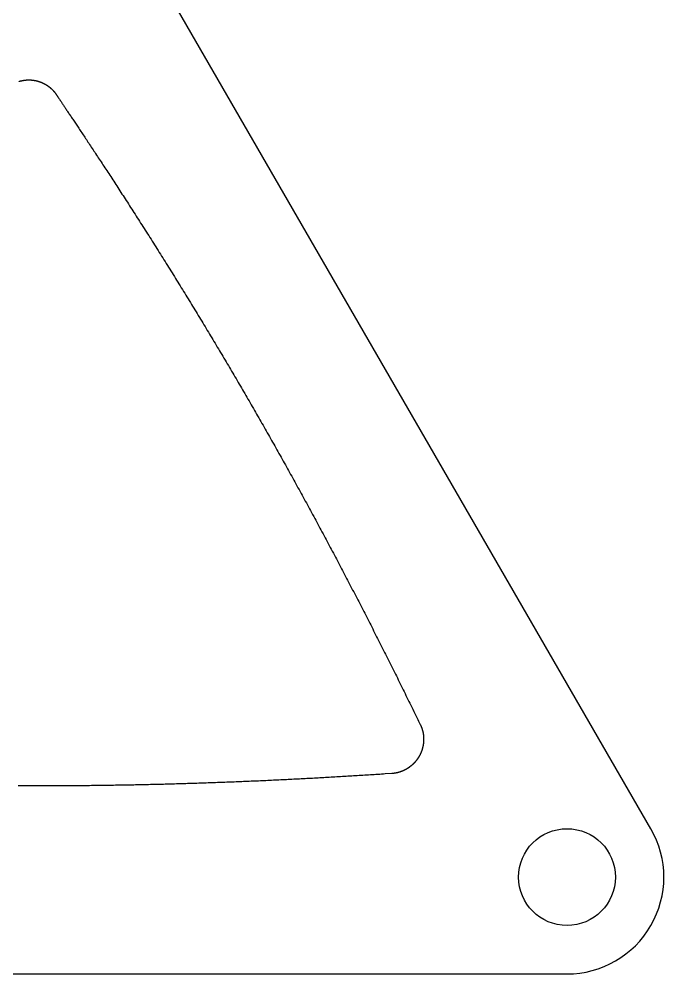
# Model space of a CAD drawing. Extents: x -3 to 136, y 0 to 121.
# Drawn here: x 116.36 to 136.33, y 0 to 29.59 of the extents above; entities that cross this region are included whole.
import ezdxf

# ---------------------------------------------------------------- set-up
doc = ezdxf.new("R2010")
doc.units = 0
doc.layers.get('0').update_dxf_attribs({"linetype": 'CONTINUOUS'})

msp = doc.modelspace()

# ---------------------------------------------------------------- linework, layer by layer
msp.add_lwpolyline([(69.26408, 119.9689, 0.57735027), (64.06792, 119.9689), (-2.59808, 4.5, 0.57735027), (0, 0), (133.332, 0, 0.57735027), (135.93008, 4.5)], format="xyb", close=True)
for points in [[(116.361, 27.6565, 0), (116.365, 27.6579, 0), (116.369, 27.6592, 0), (116.374, 27.6605, 0), (116.378, 27.6617, 0), (116.382, 27.663, 0), (116.387, 27.6642, 0), (116.391, 27.6654, 0), (116.395, 27.6666, 0), (116.4, 27.6678, 0), (116.404, 27.669, 0), (116.409, 27.6701, 0), (116.413, 27.6712, 0), (116.417, 27.6723, 0), (116.422, 27.6734, 0), (116.426, 27.6745, 0), (116.431, 27.6755, 0), (116.435, 27.6765, 0), (116.439, 27.6775, 0), (116.444, 27.6785, 0), (116.448, 27.6795, 0), (116.453, 27.6804, 0), (116.457, 27.6814, 0), (116.461, 27.6823, 0), (116.466, 27.6832, 0), (116.47, 27.684, 0), (116.475, 27.6849, 0), (116.479, 27.6857, 0), (116.484, 27.6865, 0), (116.488, 27.6873, 0), (116.493, 27.6881, 0), (116.497, 27.6888, 0), (116.502, 27.6896, 0), (116.506, 27.6903, 0), (116.511, 27.691, 0), (116.515, 27.6916, 0), (116.52, 27.6923, 0), (116.524, 27.6929, 0), (116.529, 27.6935, 0), (116.533, 27.6941, 0), (116.538, 27.6947, 0), (116.542, 27.6952, 0), (116.546, 27.6958, 0), (116.551, 27.6963, 0), (116.555, 27.6968, 0), (116.56, 27.6973, 0), (116.564, 27.6977, 0), (116.569, 27.6981, 0), (116.573, 27.6986, 0), (116.578, 27.699, 0), (116.583, 27.6993, 0), (116.587, 27.6997, 0), (116.592, 27.7, 0), (116.596, 27.7003, 0), (116.601, 27.7006, 0), (116.605, 27.7009, 0), (116.61, 27.7012, 0), (116.614, 27.7014, 0), (116.619, 27.7016, 0), (116.623, 27.7018, 0), (116.628, 27.702, 0), (116.632, 27.7021, 0), (116.637, 27.7023, 0), (116.641, 27.7024, 0), (116.646, 27.7025, 0), (116.65, 27.7026, 0), (116.655, 27.7026, 0), (116.659, 27.7027, 0), (116.664, 27.7027, 0), (116.668, 27.7027, 0), (116.673, 27.7026, 0), (116.677, 27.7026, 0), (116.682, 27.7025, 0), (116.686, 27.7025, 0), (116.691, 27.7024, 0), (116.695, 27.7022, 0), (116.7, 27.7021, 0), (116.704, 27.7019, 0), (116.709, 27.7018, 0), (116.713, 27.7016, 0), (116.718, 27.7013, 0), (116.722, 27.7011, 0), (116.727, 27.7008, 0), (116.731, 27.7006, 0), (116.736, 27.7003, 0), (116.74, 27.6999, 0), (116.745, 27.6996, 0), (116.749, 27.6992, 0), (116.754, 27.6989, 0), (116.758, 27.6985, 0), (116.763, 27.6981, 0), (116.767, 27.6976, 0), (116.772, 27.6972, 0), (116.776, 27.6967, 0), (116.781, 27.6962, 0), (116.785, 27.6957, 0), (116.79, 27.6951, 0), (116.794, 27.6946, 0), (116.799, 27.694, 0), (116.803, 27.6934, 0), (116.808, 27.6928, 0), (116.812, 27.6922, 0), (116.817, 27.6915, 0), (116.821, 27.6908, 0), (116.826, 27.6901, 0), (116.83, 27.6894, 0), (116.835, 27.6887, 0), (116.839, 27.6879, 0), (116.844, 27.6872, 0), (116.848, 27.6864, 0), (116.853, 27.6855, 0), (116.857, 27.6847, 0), (116.861, 27.6839, 0), (116.866, 27.683, 0), (116.87, 27.6821, 0), (116.875, 27.6812, 0), (116.879, 27.6803, 0), (116.884, 27.6793, 0), (116.888, 27.6783, 0), (116.892, 27.6773, 0), (116.897, 27.6763, 0), (116.901, 27.6753, 0), (116.906, 27.6743, 0), (116.91, 27.6732, 0), (116.915, 27.6721, 0), (116.919, 27.671, 0), (116.923, 27.6699, 0), (116.928, 27.6687, 0), (116.932, 27.6676, 0), (116.936, 27.6664, 0), (116.941, 27.6652, 0), (116.945, 27.664, 0), (116.95, 27.6627, 0), (116.954, 27.6615, 0), (116.958, 27.6602, 0), (116.963, 27.6589, 0), (116.967, 27.6576, 0), (116.971, 27.6562, 0), (116.975, 27.6549, 0), (116.98, 27.6535, 0), (116.984, 27.6521, 0), (116.988, 27.6507, 0), (116.993, 27.6493, 0), (116.997, 27.6478, 0), (117.001, 27.6464, 0), (117.006, 27.6449, 0), (117.01, 27.6434, 0), (117.014, 27.6419, 0), (117.018, 27.6403, 0), (117.023, 27.6388, 0), (117.027, 27.6372, 0), (117.031, 27.6356, 0), (117.035, 27.634, 0), (117.039, 27.6323, 0), (117.044, 27.6307, 0), (117.048, 27.629, 0), (117.052, 27.6273, 0), (117.056, 27.6256, 0), (117.06, 27.6239, 0), (117.064, 27.6221, 0), (117.069, 27.6204, 0), (117.073, 27.6186, 0), (117.077, 27.6168, 0), (117.081, 27.615, 0), (117.085, 27.6132, 0), (117.089, 27.6113, 0), (117.093, 27.6094, 0), (117.098, 27.6075, 0), (117.102, 27.6056, 0), (117.106, 27.6037, 0), (117.11, 27.6018, 0), (117.114, 27.5998, 0), (117.118, 27.5978, 0), (117.122, 27.5958, 0), (117.126, 27.5938, 0), (117.13, 27.5918, 0), (117.134, 27.5897, 0), (117.138, 27.5876, 0), (117.142, 27.5856, 0), (117.146, 27.5834, 0), (117.15, 27.5813, 0), (117.154, 27.5792, 0), (117.158, 27.577, 0), (117.162, 27.5748, 0), (117.166, 27.5726, 0), (117.17, 27.5704, 0), (117.174, 27.5682, 0), (117.178, 27.566, 0), (117.182, 27.5637, 0), (117.186, 27.5614, 0), (117.189, 27.5591, 0), (117.193, 27.5568, 0), (117.197, 27.5544, 0), (117.201, 27.5521, 0), (117.205, 27.5497, 0), (117.209, 27.5473, 0), (117.213, 27.5449, 0), (117.216, 27.5425, 0), (117.22, 27.5401, 0), (117.224, 27.5376, 0), (117.228, 27.5351, 0), (117.232, 27.5326, 0), (117.235, 27.5301, 0), (117.239, 27.5276, 0), (117.243, 27.5251, 0), (117.247, 27.5225, 0), (117.25, 27.5199, 0), (117.254, 27.5173, 0), (117.258, 27.5147, 0), (117.261, 27.5121, 0), (117.265, 27.5094, 0), (117.269, 27.5068, 0), (117.272, 27.5041, 0), (117.276, 27.5014, 0), (117.28, 27.4987, 0), (117.283, 27.496, 0), (117.287, 27.4932, 0), (117.29, 27.4905, 0), (117.294, 27.4877, 0), (117.298, 27.4849, 0), (117.301, 27.4821, 0), (117.305, 27.4793, 0), (117.308, 27.4764, 0), (117.312, 27.4736, 0), (117.315, 27.4707, 0), (117.319, 27.4679, 0), (117.322, 27.465, 0), (117.326, 27.462, 0), (117.329, 27.4591, 0), (117.333, 27.4562, 0), (117.336, 27.4532, 0), (117.339, 27.4503, 0), (117.343, 27.4473, 0), (117.346, 27.4443, 0), (117.349, 27.4413, 0), (117.353, 27.4382, 0), (117.356, 27.4352, 0), (117.359, 27.4321, 0), (117.363, 27.429, 0), (117.366, 27.426, 0), (117.369, 27.4229, 0), (117.373, 27.4197, 0), (117.376, 27.4166, 0), (117.379, 27.4135, 0), (117.382, 27.4103, 0), (117.386, 27.4071, 0), (117.389, 27.4039, 0), (117.392, 27.4007, 0), (117.395, 27.3975, 0), (117.398, 27.3943, 0), (117.401, 27.391, 0), (117.404, 27.3878, 0), (117.408, 27.3845, 0), (117.411, 27.3812, 0), (117.414, 27.3779, 0), (117.417, 27.3746, 0), (117.42, 27.3712, 0), (117.423, 27.3679, 0), (117.426, 27.3645, 0), (117.429, 27.3612, 0), (117.432, 27.3578, 0), (117.435, 27.3544, 0), (117.438, 27.351, 0), (117.441, 27.3475, 0), (117.444, 27.3441, 0), (117.447, 27.3406, 0), (117.449, 27.3372, 0), (117.452, 27.3337, 0), (117.455, 27.3302, 0), (117.458, 27.3267, 0), (117.461, 27.3232, 0), (117.464, 27.3196, 0), (117.466, 27.3161, 0), (117.469, 27.3125, 0), (117.472, 27.309, 0), (117.475, 27.3054, 0), (117.477, 27.3018, 0), (117.48, 27.2982, 0), (117.483, 27.2945, 0), (117.486, 27.2909, 0), (117.488, 27.2872, 0), (117.491, 27.2836, 0), (117.493, 27.2799, 0), (117.496, 27.2762, 0), (117.499, 27.2725, 0), (117.501, 27.2688, 0), (117.504, 27.2651, 0), (117.506, 27.2613, 0), (117.509, 27.2576, 0), (117.511, 27.2538, 0), (117.514, 27.25, 0), (117.516, 27.2463, 0), (117.519, 27.2425, 0)], [(117.519, 27.2425, 0), (117.522, 27.2374, 0), (117.526, 27.2318, 0), (117.53, 27.2255, 0), (117.534, 27.2187, 0), (117.539, 27.2112, 0), (117.545, 27.2031, 0), (117.551, 27.1944, 0), (117.557, 27.1852, 0), (117.563, 27.1753, 0), (117.57, 27.1648, 0), (117.578, 27.1538, 0), (117.585, 27.1422, 0), (117.594, 27.1299, 0), (117.602, 27.1172, 0), (117.611, 27.1038, 0), (117.62, 27.0899, 0), (117.63, 27.0754, 0), (117.64, 27.0603, 0), (117.651, 27.0447, 0), (117.661, 27.0285, 0), (117.673, 27.0117, 0), (117.684, 26.9944, 0), (117.696, 26.9766, 0), (117.709, 26.9582, 0), (117.721, 26.9393, 0), (117.734, 26.9198, 0), (117.748, 26.8998, 0), (117.761, 26.8793, 0), (117.776, 26.8583, 0), (117.79, 26.8367, 0), (117.805, 26.8146, 0), (117.82, 26.7919, 0), (117.835, 26.7688, 0), (117.851, 26.7452, 0), (117.867, 26.721, 0), (117.884, 26.6963, 0), (117.901, 26.6712, 0), (117.918, 26.6455, 0), (117.935, 26.6194, 0), (117.953, 26.5927, 0), (117.971, 26.5656, 0), (117.99, 26.5379, 0), (118.009, 26.5098, 0), (118.028, 26.4812, 0), (118.047, 26.4522, 0), (118.067, 26.4226, 0), (118.087, 26.3926, 0), (118.107, 26.3622, 0), (118.128, 26.3312, 0), (118.149, 26.2998, 0), (118.17, 26.268, 0), (118.191, 26.2357, 0), (118.213, 26.2029, 0), (118.235, 26.1697, 0), (118.258, 26.1361, 0), (118.28, 26.102, 0), (118.303, 26.0675, 0), (118.326, 26.0326, 0), (118.35, 25.9972, 0), (118.374, 25.9614, 0), (118.398, 25.9252, 0), (118.422, 25.8885, 0), (118.446, 25.8514, 0), (118.471, 25.814, 0), (118.496, 25.7761, 0), (118.522, 25.7378, 0), (118.547, 25.6991, 0), (118.573, 25.66, 0), (118.599, 25.6205, 0), (118.625, 25.5806, 0), (118.652, 25.5403, 0), (118.679, 25.4996, 0), (118.706, 25.4586, 0), (118.733, 25.4171, 0), (118.761, 25.3753, 0), (118.788, 25.3332, 0), (118.816, 25.2906, 0), (118.845, 25.2477, 0), (118.873, 25.2044, 0), (118.902, 25.1607, 0), (118.931, 25.1167, 0), (118.96, 25.0724, 0), (118.989, 25.0277, 0), (119.018, 24.9826, 0), (119.048, 24.9372, 0), (119.078, 24.8915, 0), (119.108, 24.8454, 0), (119.138, 24.799, 0), (119.169, 24.7522, 0), (119.2, 24.7051, 0), (119.231, 24.6577, 0), (119.262, 24.61, 0), (119.293, 24.562, 0), (119.324, 24.5136, 0), (119.356, 24.4649, 0), (119.388, 24.416, 0), (119.42, 24.3667, 0), (119.452, 24.3171, 0), (119.484, 24.2672, 0), (119.517, 24.217, 0), (119.549, 24.1666, 0), (119.582, 24.1158, 0), (119.615, 24.0648, 0), (119.648, 24.0134, 0), (119.682, 23.9618, 0), (119.715, 23.9099, 0), (119.749, 23.8578, 0), (119.782, 23.8054, 0), (119.816, 23.7527, 0), (119.85, 23.6997, 0), (119.885, 23.6465, 0), (119.919, 23.593, 0), (119.953, 23.5393, 0), (119.988, 23.4853, 0), (120.023, 23.4311, 0), (120.057, 23.3767, 0), (120.092, 23.322, 0), (120.127, 23.267, 0), (120.163, 23.2119, 0), (120.198, 23.1565, 0), (120.233, 23.1008, 0), (120.269, 23.045, 0), (120.305, 22.9889, 0), (120.34, 22.9326, 0), (120.376, 22.8762, 0), (120.412, 22.8194, 0), (120.448, 22.7625, 0), (120.484, 22.7054, 0), (120.521, 22.6481, 0), (120.557, 22.5906, 0), (120.593, 22.5329, 0), (120.63, 22.4751, 0), (120.666, 22.4173, 0), (120.702, 22.3596, 0), (120.739, 22.3018, 0), (120.775, 22.2441, 0), (120.811, 22.1864, 0), (120.847, 22.1287, 0), (120.883, 22.071, 0), (120.92, 22.0134, 0), (120.956, 21.9557, 0), (120.992, 21.8981, 0), (121.028, 21.8405, 0), (121.063, 21.7828, 0), (121.099, 21.7252, 0), (121.135, 21.6676, 0), (121.171, 21.61, 0), (121.207, 21.5525, 0), (121.242, 21.4949, 0), (121.278, 21.4373, 0), (121.314, 21.3798, 0), (121.349, 21.3222, 0), (121.385, 21.2647, 0), (121.42, 21.2072, 0), (121.456, 21.1496, 0), (121.491, 21.0921, 0), (121.526, 21.0346, 0), (121.562, 20.9771, 0), (121.597, 20.9196, 0), (121.632, 20.8621, 0), (121.667, 20.8046, 0), (121.703, 20.7471, 0), (121.738, 20.6896, 0), (121.773, 20.6322, 0), (121.808, 20.5747, 0), (121.843, 20.5172, 0), (121.878, 20.4597, 0), (121.913, 20.4022, 0), (121.948, 20.3448, 0), (121.983, 20.2873, 0), (122.018, 20.2298, 0), (122.052, 20.1724, 0), (122.087, 20.1149, 0), (122.122, 20.0574, 0), (122.157, 19.9999, 0), (122.191, 19.9425, 0), (122.226, 19.885, 0), (122.26, 19.8275, 0), (122.295, 19.77, 0), (122.33, 19.7125, 0), (122.364, 19.655, 0), (122.398, 19.5975, 0), (122.433, 19.54, 0), (122.467, 19.4825, 0), (122.502, 19.425, 0), (122.536, 19.3675, 0), (122.57, 19.31, 0), (122.605, 19.2525, 0), (122.639, 19.1949, 0), (122.673, 19.1374, 0), (122.707, 19.0798, 0), (122.741, 19.0223, 0), (122.775, 18.9647, 0), (122.809, 18.9071, 0), (122.843, 18.8495, 0), (122.877, 18.7919, 0), (122.911, 18.7343, 0), (122.945, 18.6767, 0), (122.979, 18.6191, 0), (123.013, 18.5614, 0), (123.047, 18.5038, 0), (123.081, 18.4461, 0), (123.115, 18.3884, 0), (123.148, 18.3308, 0), (123.182, 18.2731, 0), (123.216, 18.2153, 0), (123.249, 18.1576, 0), (123.283, 18.0999, 0), (123.317, 18.0421, 0), (123.35, 17.9843, 0), (123.384, 17.9265, 0), (123.417, 17.8687, 0), (123.451, 17.8109, 0), (123.484, 17.753, 0), (123.518, 17.6952, 0), (123.551, 17.6373, 0), (123.585, 17.5794, 0), (123.618, 17.5215, 0), (123.652, 17.4636, 0), (123.685, 17.4056, 0), (123.718, 17.3476, 0), (123.751, 17.2896, 0), (123.785, 17.2316, 0), (123.818, 17.1736, 0), (123.851, 17.1155, 0), (123.884, 17.0574, 0), (123.917, 16.9993, 0), (123.951, 16.9412, 0), (123.984, 16.8831, 0), (124.017, 16.8249, 0), (124.05, 16.7667, 0), (124.083, 16.7085, 0), (124.116, 16.6502, 0), (124.149, 16.592, 0), (124.182, 16.5337, 0), (124.215, 16.4753, 0), (124.248, 16.417, 0), (124.281, 16.3586, 0), (124.314, 16.3002, 0), (124.346, 16.2418, 0), (124.379, 16.1833, 0), (124.412, 16.1248, 0), (124.445, 16.0663, 0), (124.478, 16.0078, 0), (124.511, 15.9492, 0), (124.543, 15.8906, 0), (124.576, 15.832, 0), (124.609, 15.7733, 0), (124.641, 15.7146, 0), (124.674, 15.6559, 0), (124.707, 15.5971, 0), (124.739, 15.5383, 0), (124.772, 15.4795, 0), (124.805, 15.4206, 0), (124.837, 15.3617, 0), (124.87, 15.3028, 0), (124.902, 15.2439, 0), (124.935, 15.1849, 0), (124.967, 15.1258, 0), (125, 15.0668, 0), (125.032, 15.0077, 0), (125.065, 14.9485, 0), (125.097, 14.8893, 0), (125.13, 14.8301, 0), (125.162, 14.7709, 0), (125.195, 14.7116, 0), (125.227, 14.6523, 0), (125.259, 14.5929, 0), (125.292, 14.5335, 0), (125.324, 14.474, 0), (125.356, 14.4146, 0), (125.389, 14.355, 0), (125.421, 14.2955, 0), (125.453, 14.2358, 0), (125.486, 14.1762, 0), (125.518, 14.1165, 0), (125.55, 14.0568, 0), (125.582, 13.997, 0), (125.615, 13.9372, 0), (125.647, 13.8773, 0), (125.679, 13.8174, 0), (125.711, 13.7574, 0), (125.743, 13.6974, 0), (125.775, 13.6374, 0), (125.808, 13.5773, 0), (125.84, 13.5173, 0), (125.872, 13.4572, 0), (125.904, 13.3972, 0), (125.936, 13.3371, 0), (125.968, 13.2771, 0), (126, 13.217, 0), (126.032, 13.157, 0), (126.063, 13.097, 0), (126.095, 13.037, 0), (126.127, 12.9769, 0), (126.159, 12.9169, 0), (126.191, 12.8569, 0), (126.222, 12.7969, 0), (126.254, 12.7369, 0), (126.285, 12.6768, 0), (126.317, 12.6168, 0), (126.349, 12.5568, 0), (126.38, 12.4968, 0), (126.412, 12.4367, 0), (126.443, 12.3767, 0), (126.474, 12.3166, 0), (126.506, 12.2566, 0), (126.537, 12.1965, 0), (126.568, 12.1365, 0), (126.6, 12.0764, 0), (126.631, 12.0163, 0), (126.662, 11.9562, 0), (126.693, 11.8961, 0), (126.725, 11.836, 0), (126.756, 11.7759, 0), (126.787, 11.7157, 0), (126.818, 11.6556, 0), (126.849, 11.5954, 0), (126.88, 11.5352, 0), (126.911, 11.475, 0), (126.942, 11.4148, 0), (126.973, 11.3546, 0), (127.004, 11.2944, 0), (127.035, 11.2341, 0), (127.066, 11.1738, 0), (127.097, 11.1135, 0), (127.128, 11.0532, 0), (127.159, 10.9929, 0), (127.19, 10.9325, 0), (127.22, 10.8722, 0), (127.251, 10.8118, 0), (127.282, 10.7513, 0), (127.313, 10.6909, 0), (127.343, 10.6304, 0), (127.374, 10.5699, 0), (127.405, 10.5094, 0), (127.436, 10.4489, 0), (127.466, 10.3883, 0), (127.497, 10.3277, 0), (127.527, 10.2671, 0), (127.558, 10.2064, 0), (127.589, 10.1457, 0), (127.619, 10.085, 0), (127.65, 10.0243, 0), (127.68, 9.9635, 0), (127.711, 9.90269, 0), (127.742, 9.84184, 0), (127.772, 9.78097, 0), (127.803, 9.72006, 0), (127.833, 9.65912, 0), (127.864, 9.59814, 0), (127.894, 9.53712, 0), (127.925, 9.47607, 0), (127.955, 9.41498, 0), (127.985, 9.35385, 0), (128.016, 9.29269, 0), (128.046, 9.23148, 0), (128.077, 9.17023, 0), (128.107, 9.10899, 0), (128.137, 9.04806, 0), (128.167, 8.98746, 0), (128.197, 8.92714, 0), (128.227, 8.86701, 0), (128.257, 8.80701, 0), (128.286, 8.74706, 0), (128.316, 8.68711, 0), (128.345, 8.62708, 0), (128.375, 8.5669, 0), (128.405, 8.5065, 0), (128.435, 8.44581, 0), (128.465, 8.38476, 0), (128.495, 8.32329, 0), (128.525, 8.26132, 0), (128.556, 8.19878, 0), (128.587, 8.13561, 0), (128.618, 8.07173, 0), (128.65, 8.00708, 0), (128.682, 7.9417, 0), (128.711, 7.88149, 0), (128.736, 7.82977, 0), (128.757, 7.78645, 0), (128.774, 7.75144, 0), (128.788, 7.72468, 0)], [(128.788, 7.72468, 0), (128.79, 7.72052, 0), (128.792, 7.71635, 0), (128.794, 7.71218, 0), (128.795, 7.70799, 0), (128.797, 7.7038, 0), (128.799, 7.6996, 0), (128.801, 7.69538, 0), (128.803, 7.69117, 0), (128.805, 7.68694, 0), (128.807, 7.6827, 0), (128.809, 7.67846, 0), (128.811, 7.67421, 0), (128.812, 7.66995, 0), (128.814, 7.66568, 0), (128.816, 7.6614, 0), (128.818, 7.65712, 0), (128.819, 7.65283, 0), (128.821, 7.64853, 0), (128.823, 7.64423, 0), (128.824, 7.63991, 0), (128.826, 7.63559, 0), (128.828, 7.63126, 0), (128.829, 7.62693, 0), (128.831, 7.62258, 0), (128.832, 7.61823, 0), (128.834, 7.61388, 0), (128.835, 7.60951, 0), (128.837, 7.60514, 0), (128.838, 7.60076, 0), (128.84, 7.59638, 0), (128.841, 7.59199, 0), (128.843, 7.58759, 0), (128.844, 7.58318, 0), (128.845, 7.57877, 0), (128.847, 7.57436, 0), (128.848, 7.56993, 0), (128.849, 7.5655, 0), (128.851, 7.56107, 0), (128.852, 7.55662, 0), (128.853, 7.55217, 0), (128.854, 7.54772, 0), (128.856, 7.54326, 0), (128.857, 7.53879, 0), (128.858, 7.53432, 0), (128.859, 7.52984, 0), (128.86, 7.52536, 0), (128.862, 7.52087, 0), (128.863, 7.51638, 0), (128.864, 7.51188, 0), (128.865, 7.50738, 0), (128.866, 7.50288, 0), (128.867, 7.49837, 0), (128.868, 7.49386, 0), (128.869, 7.48934, 0), (128.87, 7.48482, 0), (128.871, 7.48029, 0), (128.872, 7.47576, 0), (128.872, 7.47123, 0), (128.873, 7.46669, 0), (128.874, 7.46215, 0), (128.875, 7.4576, 0), (128.876, 7.45306, 0), (128.877, 7.4485, 0), (128.877, 7.44395, 0), (128.878, 7.43939, 0), (128.879, 7.43483, 0), (128.88, 7.43026, 0), (128.88, 7.42569, 0), (128.881, 7.42112, 0), (128.882, 7.41655, 0), (128.882, 7.41197, 0), (128.883, 7.40739, 0), (128.884, 7.40281, 0), (128.884, 7.39822, 0), (128.885, 7.39364, 0), (128.885, 7.38905, 0), (128.886, 7.38445, 0), (128.886, 7.37986, 0), (128.887, 7.37526, 0), (128.887, 7.37066, 0), (128.888, 7.36606, 0), (128.888, 7.36145, 0), (128.888, 7.35685, 0), (128.889, 7.35224, 0), (128.889, 7.34763, 0), (128.889, 7.34301, 0), (128.89, 7.3384, 0), (128.89, 7.33378, 0), (128.89, 7.32917, 0), (128.89, 7.32455, 0), (128.891, 7.31993, 0), (128.891, 7.31531, 0), (128.891, 7.31069, 0), (128.891, 7.30607, 0), (128.891, 7.30144, 0), (128.892, 7.29682, 0), (128.892, 7.2922, 0), (128.892, 7.28758, 0), (128.892, 7.28297, 0), (128.892, 7.27835, 0), (128.892, 7.27373, 0), (128.892, 7.26911, 0), (128.892, 7.26449, 0), (128.892, 7.25988, 0), (128.892, 7.25526, 0), (128.892, 7.25065, 0), (128.892, 7.24603, 0), (128.891, 7.24142, 0), (128.891, 7.23681, 0), (128.891, 7.2322, 0), (128.891, 7.22759, 0), (128.891, 7.22298, 0), (128.891, 7.21837, 0), (128.89, 7.21377, 0), (128.89, 7.20917, 0), (128.89, 7.20456, 0), (128.89, 7.19996, 0), (128.889, 7.19536, 0), (128.889, 7.19077, 0), (128.888, 7.18617, 0), (128.888, 7.18158, 0), (128.888, 7.17699, 0), (128.887, 7.1724, 0), (128.887, 7.16781, 0), (128.886, 7.16322, 0), (128.886, 7.15864, 0), (128.885, 7.15406, 0), (128.885, 7.14948, 0), (128.884, 7.1449, 0), (128.884, 7.14033, 0), (128.883, 7.13576, 0), (128.883, 7.13119, 0), (128.882, 7.12662, 0), (128.881, 7.12206, 0), (128.881, 7.1175, 0), (128.88, 7.11294, 0), (128.879, 7.10839, 0), (128.879, 7.10383, 0), (128.878, 7.09929, 0), (128.877, 7.09474, 0), (128.876, 7.0902, 0), (128.876, 7.08566, 0), (128.875, 7.08112, 0), (128.874, 7.07659, 0), (128.873, 7.07206, 0), (128.872, 7.06754, 0), (128.871, 7.06301, 0), (128.87, 7.05849, 0), (128.869, 7.05398, 0), (128.869, 7.04947, 0), (128.868, 7.04496, 0), (128.867, 7.04046, 0), (128.866, 7.03596, 0), (128.865, 7.03147, 0), (128.863, 7.02698, 0), (128.862, 7.02249, 0), (128.861, 7.01801, 0), (128.86, 7.01353, 0), (128.859, 7.00905, 0), (128.858, 7.00459, 0), (128.857, 7.00012, 0), (128.856, 6.99566, 0), (128.854, 6.9912, 0), (128.853, 6.98675, 0), (128.852, 6.98231, 0), (128.851, 6.97787, 0), (128.849, 6.97343, 0), (128.848, 6.969, 0), (128.847, 6.96457, 0), (128.845, 6.96015, 0), (128.844, 6.95574, 0), (128.843, 6.95133, 0), (128.841, 6.94692, 0), (128.84, 6.94252, 0), (128.838, 6.93813, 0), (128.837, 6.93374, 0), (128.835, 6.92935, 0), (128.834, 6.92498, 0), (128.832, 6.9206, 0), (128.831, 6.91624, 0), (128.829, 6.91188, 0), (128.828, 6.90753, 0), (128.826, 6.90318, 0), (128.825, 6.89884, 0), (128.823, 6.89451, 0), (128.821, 6.89019, 0), (128.82, 6.88588, 0), (128.818, 6.88157, 0), (128.816, 6.87727, 0), (128.815, 6.87298, 0), (128.813, 6.8687, 0), (128.811, 6.86442, 0), (128.809, 6.86016, 0), (128.808, 6.8559, 0), (128.806, 6.85165, 0), (128.804, 6.84741, 0), (128.802, 6.84318, 0), (128.8, 6.83895, 0), (128.798, 6.83474, 0), (128.796, 6.83053, 0), (128.795, 6.82633, 0), (128.793, 6.82214, 0), (128.791, 6.81796, 0), (128.789, 6.81379, 0), (128.787, 6.80962, 0), (128.785, 6.80547, 0), (128.783, 6.80132, 0), (128.781, 6.79718, 0), (128.779, 6.79306, 0), (128.776, 6.78894, 0), (128.774, 6.78483, 0), (128.772, 6.78073, 0), (128.77, 6.77664, 0), (128.768, 6.77256, 0), (128.766, 6.76848, 0), (128.764, 6.76442, 0), (128.761, 6.76037, 0), (128.759, 6.75633, 0), (128.757, 6.75229, 0), (128.755, 6.74827, 0), (128.753, 6.74425, 0), (128.75, 6.74025, 0), (128.748, 6.73626, 0), (128.746, 6.73227, 0), (128.743, 6.7283, 0), (128.741, 6.72433, 0), (128.739, 6.72038, 0), (128.736, 6.71643, 0), (128.734, 6.7125, 0), (128.731, 6.70858, 0), (128.729, 6.70466, 0), (128.726, 6.70076, 0), (128.724, 6.69687, 0), (128.722, 6.69299, 0), (128.719, 6.68911, 0), (128.716, 6.68525, 0), (128.714, 6.6814, 0), (128.711, 6.67756, 0), (128.709, 6.67374, 0), (128.706, 6.66992, 0), (128.704, 6.66611, 0), (128.701, 6.66232, 0), (128.698, 6.65853, 0), (128.696, 6.65476, 0), (128.693, 6.651, 0), (128.69, 6.64725, 0), (128.688, 6.64351, 0), (128.685, 6.63978, 0), (128.682, 6.63606, 0), (128.679, 6.63235, 0), (128.677, 6.62866, 0), (128.674, 6.62498, 0), (128.671, 6.62131, 0), (128.668, 6.61765, 0), (128.665, 6.614, 0), (128.663, 6.61036, 0), (128.66, 6.60674, 0), (128.657, 6.60313, 0), (128.654, 6.59953, 0), (128.651, 6.59594, 0), (128.648, 6.59236, 0), (128.645, 6.5888, 0), (128.642, 6.58525, 0), (128.639, 6.58171, 0), (128.636, 6.57818, 0), (128.633, 6.57467, 0), (128.63, 6.57117, 0), (128.627, 6.56768, 0), (128.624, 6.5642, 0), (128.621, 6.56073, 0), (128.618, 6.55728, 0), (128.615, 6.55384, 0), (128.612, 6.55042, 0), (128.609, 6.54701, 0), (128.606, 6.54361, 0), (128.602, 6.54023, 0), (128.599, 6.53686, 0), (128.596, 6.53351, 0), (128.593, 6.53017, 0), (128.59, 6.52684, 0), (128.586, 6.52353, 0), (128.583, 6.52023, 0), (128.58, 6.51695, 0), (128.577, 6.51368, 0), (128.573, 6.51043, 0), (128.57, 6.50719, 0), (128.567, 6.50397, 0), (128.563, 6.50076, 0), (128.56, 6.49757, 0), (128.557, 6.49439, 0), (128.553, 6.49122, 0), (128.55, 6.48807, 0), (128.547, 6.48494, 0), (128.543, 6.48182, 0), (128.54, 6.47871, 0), (128.536, 6.47562, 0), (128.533, 6.47255, 0), (128.53, 6.46949, 0), (128.526, 6.46644, 0), (128.523, 6.46341, 0), (128.519, 6.4604, 0), (128.516, 6.4574, 0), (128.512, 6.45442, 0), (128.509, 6.45145, 0), (128.505, 6.4485, 0), (128.502, 6.44556, 0), (128.498, 6.44264, 0), (128.494, 6.43973, 0), (128.491, 6.43684, 0), (128.487, 6.43397, 0), (128.484, 6.43111, 0), (128.48, 6.42826, 0), (128.476, 6.42544, 0), (128.473, 6.42262, 0), (128.469, 6.41983, 0), (128.465, 6.41705, 0), (128.462, 6.41428, 0), (128.458, 6.41154, 0), (128.454, 6.4088, 0), (128.45, 6.40609, 0), (128.447, 6.40339, 0), (128.443, 6.4007, 0), (128.439, 6.39804, 0), (128.435, 6.39538, 0), (128.432, 6.39275, 0), (128.428, 6.39013, 0), (128.424, 6.38753, 0), (128.42, 6.38494, 0), (128.416, 6.38237, 0), (128.413, 6.37982, 0), (128.409, 6.37729, 0), (128.405, 6.37477, 0), (128.401, 6.37226, 0), (128.397, 6.36978, 0), (128.393, 6.36731, 0), (128.389, 6.36485, 0), (128.385, 6.36242, 0), (128.382, 6.36, 0), (128.378, 6.3576, 0), (128.374, 6.35521, 0), (128.37, 6.35285, 0), (128.366, 6.35049, 0), (128.362, 6.34816, 0), (128.358, 6.34584, 0), (128.354, 6.34354, 0), (128.35, 6.34126, 0), (128.346, 6.339, 0), (128.342, 6.33675, 0), (128.338, 6.33452, 0), (128.334, 6.33231, 0), (128.329, 6.33011, 0), (128.325, 6.32793, 0), (128.321, 6.32577, 0), (128.317, 6.32363, 0), (128.313, 6.3215, 0), (128.309, 6.3194, 0), (128.305, 6.31731, 0), (128.301, 6.31523, 0), (128.297, 6.31318, 0), (128.292, 6.31114, 0), (128.288, 6.30912, 0), (128.284, 6.30712, 0), (128.28, 6.30514, 0), (128.276, 6.30318, 0), (128.272, 6.30124, 0), (128.267, 6.29931, 0), (128.263, 6.29741, 0), (128.259, 6.29552, 0), (128.255, 6.29365, 0), (128.25, 6.2918, 0), (128.246, 6.28997, 0), (128.242, 6.28816, 0), (128.238, 6.28637, 0), (128.233, 6.28459, 0), (128.229, 6.28284, 0), (128.225, 6.28111, 0), (128.221, 6.27939, 0), (128.216, 6.27769, 0), (128.212, 6.27601, 0), (128.208, 6.27436, 0), (128.203, 6.27272, 0), (128.199, 6.2711, 0), (128.195, 6.26949, 0), (128.19, 6.26791, 0), (128.186, 6.26635, 0), (128.182, 6.26481, 0), (128.177, 6.26328, 0), (128.173, 6.26178, 0), (128.169, 6.26029, 0), (128.164, 6.25883, 0), (128.16, 6.25738, 0), (128.156, 6.25596, 0), (128.151, 6.25455, 0), (128.147, 6.25316, 0), (128.142, 6.25179, 0), (128.138, 6.25044, 0), (128.134, 6.24911, 0), (128.129, 6.24781, 0), (128.125, 6.24652, 0), (128.12, 6.24525, 0), (128.116, 6.244, 0), (128.111, 6.24277, 0), (128.107, 6.24155, 0), (128.103, 6.24036, 0), (128.098, 6.23919, 0), (128.094, 6.23804, 0), (128.089, 6.23691, 0), (128.085, 6.2358, 0), (128.08, 6.23471, 0), (128.076, 6.23364, 0), (128.071, 6.23258, 0), (128.067, 6.23155, 0), (128.062, 6.23054, 0), (128.058, 6.22955, 0), (128.053, 6.22858, 0), (128.049, 6.22763, 0), (128.044, 6.22669, 0), (128.04, 6.22578, 0), (128.035, 6.22489, 0), (128.031, 6.22402, 0), (128.026, 6.22317, 0), (128.022, 6.22234, 0), (128.017, 6.22153, 0), (128.013, 6.22074, 0), (128.008, 6.21997, 0), (128.004, 6.21922, 0), (127.999, 6.21849, 0), (127.994, 6.21779, 0), (127.99, 6.2171, 0), (127.985, 6.21643, 0), (127.981, 6.21578, 0), (127.976, 6.21516, 0), (127.972, 6.21455, 0), (127.967, 6.21397, 0), (127.962, 6.2134, 0), (127.958, 6.21286, 0), (127.953, 6.21234, 0), (127.949, 6.21183, 0), (127.944, 6.21135, 0), (127.939, 6.21089, 0), (127.935, 6.21045, 0), (127.93, 6.21003, 0), (127.926, 6.20963, 0), (127.921, 6.20925, 0), (127.916, 6.20889, 0), (127.912, 6.20856, 0), (127.907, 6.20824, 0)], [(127.907, 6.20824, 0), (127.705, 6.19487, 0), (127.646, 6.19106, 0), (127.588, 6.18728, 0), (127.531, 6.18353, 0), (127.473, 6.17979, 0), (127.415, 6.17608, 0), (127.357, 6.17237, 0), (127.299, 6.16868, 0), (127.241, 6.16499, 0), (127.184, 6.16133, 0), (127.126, 6.15769, 0), (127.068, 6.15406, 0), (127.01, 6.15045, 0), (126.952, 6.14686, 0), (126.894, 6.14329, 0), (126.836, 6.13973, 0), (126.779, 6.13619, 0), (126.721, 6.13267, 0), (126.663, 6.12917, 0), (126.605, 6.12568, 0), (126.547, 6.12221, 0), (126.49, 6.11876, 0), (126.432, 6.11533, 0), (126.374, 6.11191, 0), (126.316, 6.10851, 0), (126.258, 6.10513, 0), (126.201, 6.10177, 0), (126.143, 6.09842, 0), (126.085, 6.09509, 0), (126.027, 6.09177, 0), (125.969, 6.08848, 0), (125.911, 6.0852, 0), (125.853, 6.08195, 0), (125.796, 6.07871, 0), (125.738, 6.07549, 0), (125.68, 6.07229, 0), (125.622, 6.0691, 0), (125.564, 6.06594, 0), (125.507, 6.0628, 0), (125.449, 6.05967, 0), (125.391, 6.05657, 0), (125.333, 6.05348, 0), (125.276, 6.05041, 0), (125.218, 6.04736, 0), (125.16, 6.04434, 0), (125.102, 6.04133, 0), (125.045, 6.03834, 0), (124.987, 6.03536, 0), (124.929, 6.03241, 0), (124.872, 6.02948, 0), (124.814, 6.02657, 0), (124.756, 6.02367, 0), (124.699, 6.0208, 0), (124.641, 6.01794, 0), (124.583, 6.01511, 0), (124.526, 6.01229, 0), (124.468, 6.0095, 0), (124.41, 6.00672, 0), (124.353, 6.00396, 0), (124.295, 6.00123, 0), (124.237, 5.99851, 0), (124.18, 5.99581, 0), (124.122, 5.99313, 0), (124.064, 5.99048, 0), (124.007, 5.98784, 0), (123.949, 5.98522, 0), (123.891, 5.98262, 0), (123.834, 5.98004, 0), (123.776, 5.97748, 0), (123.718, 5.97494, 0), (123.661, 5.97243, 0), (123.603, 5.96993, 0), (123.545, 5.96745, 0), (123.488, 5.96499, 0), (123.43, 5.96255, 0), (123.373, 5.96013, 0), (123.315, 5.95774, 0), (123.257, 5.95536, 0), (123.199, 5.953, 0), (123.142, 5.95066, 0), (123.084, 5.94835, 0), (123.026, 5.94605, 0), (122.969, 5.94377, 0), (122.911, 5.94152, 0), (122.853, 5.93928, 0), (122.796, 5.93707, 0), (122.738, 5.93487, 0), (122.68, 5.9327, 0), (122.622, 5.93055, 0), (122.565, 5.92841, 0), (122.507, 5.9263, 0), (122.449, 5.92421, 0), (122.391, 5.92214, 0), (122.334, 5.92009, 0), (122.276, 5.91806, 0), (122.218, 5.91605, 0), (122.16, 5.91406, 0), (122.102, 5.91209, 0), (122.045, 5.91015, 0), (121.987, 5.90822, 0), (121.929, 5.90632, 0), (121.871, 5.90444, 0), (121.813, 5.90257, 0), (121.755, 5.90073, 0), (121.697, 5.89892, 0), (121.64, 5.89712, 0), (121.582, 5.89535, 0), (121.524, 5.89359, 0), (121.466, 5.89186, 0), (121.409, 5.89016, 0), (121.351, 5.88847, 0), (121.293, 5.88681, 0), (121.236, 5.88517, 0), (121.178, 5.88355, 0), (121.12, 5.88195, 0), (121.063, 5.88038, 0), (121.005, 5.87882, 0), (120.948, 5.87729, 0), (120.89, 5.87579, 0), (120.833, 5.8743, 0), (120.775, 5.87283, 0), (120.718, 5.87139, 0), (120.66, 5.86997, 0), (120.603, 5.86857, 0), (120.546, 5.8672, 0), (120.488, 5.86584, 0), (120.431, 5.86451, 0), (120.373, 5.8632, 0), (120.316, 5.86192, 0), (120.259, 5.86065, 0), (120.201, 5.85941, 0), (120.144, 5.85818, 0), (120.087, 5.85699, 0), (120.03, 5.85581, 0), (119.972, 5.85465, 0), (119.915, 5.85352, 0), (119.858, 5.85241, 0), (119.801, 5.85132, 0), (119.744, 5.85025, 0), (119.687, 5.84921, 0), (119.629, 5.84818, 0), (119.572, 5.84718, 0), (119.515, 5.8462, 0), (119.458, 5.84524, 0), (119.401, 5.84431, 0), (119.344, 5.8434, 0), (119.287, 5.8425, 0), (119.23, 5.84164, 0), (119.173, 5.84079, 0), (119.116, 5.83996, 0), (119.059, 5.83916, 0), (119.002, 5.83838, 0), (118.945, 5.83762, 0), (118.888, 5.83688, 0), (118.831, 5.83617, 0), (118.774, 5.83547, 0), (118.717, 5.8348, 0), (118.66, 5.83415, 0), (118.603, 5.83352, 0), (118.546, 5.83292, 0), (118.489, 5.83233, 0), (118.432, 5.83177, 0), (118.375, 5.83123, 0), (118.319, 5.83071, 0), (118.262, 5.83022, 0), (118.205, 5.82974, 0), (118.148, 5.82929, 0), (118.091, 5.82886, 0), (118.034, 5.82845, 0), (117.977, 5.82806, 0), (117.921, 5.8277, 0), (117.864, 5.82736, 0), (117.807, 5.82704, 0), (117.75, 5.82674, 0), (117.693, 5.82646, 0), (117.637, 5.8262, 0), (117.58, 5.82597, 0), (117.523, 5.82576, 0), (117.466, 5.82557, 0), (117.409, 5.8254, 0), (117.353, 5.82526, 0), (117.296, 5.82513, 0), (117.239, 5.82503, 0), (117.182, 5.82495, 0), (117.126, 5.82489, 0), (117.069, 5.82485, 0), (117.012, 5.82484, 0), (116.955, 5.82485, 0), (116.898, 5.82488, 0), (116.842, 5.82493, 0), (116.785, 5.825, 0), (116.728, 5.82509, 0), (116.671, 5.82521, 0), (116.615, 5.82535, 0), (116.558, 5.82551, 0), (116.501, 5.82569, 0), (116.444, 5.82589, 0), (116.388, 5.82612, 0), (116.331, 5.82636, 0)]]:
    msp.add_polyline3d(points)
msp.add_circle((133.332, 3), 1.5)

doc.saveas('drawing.dxf')
